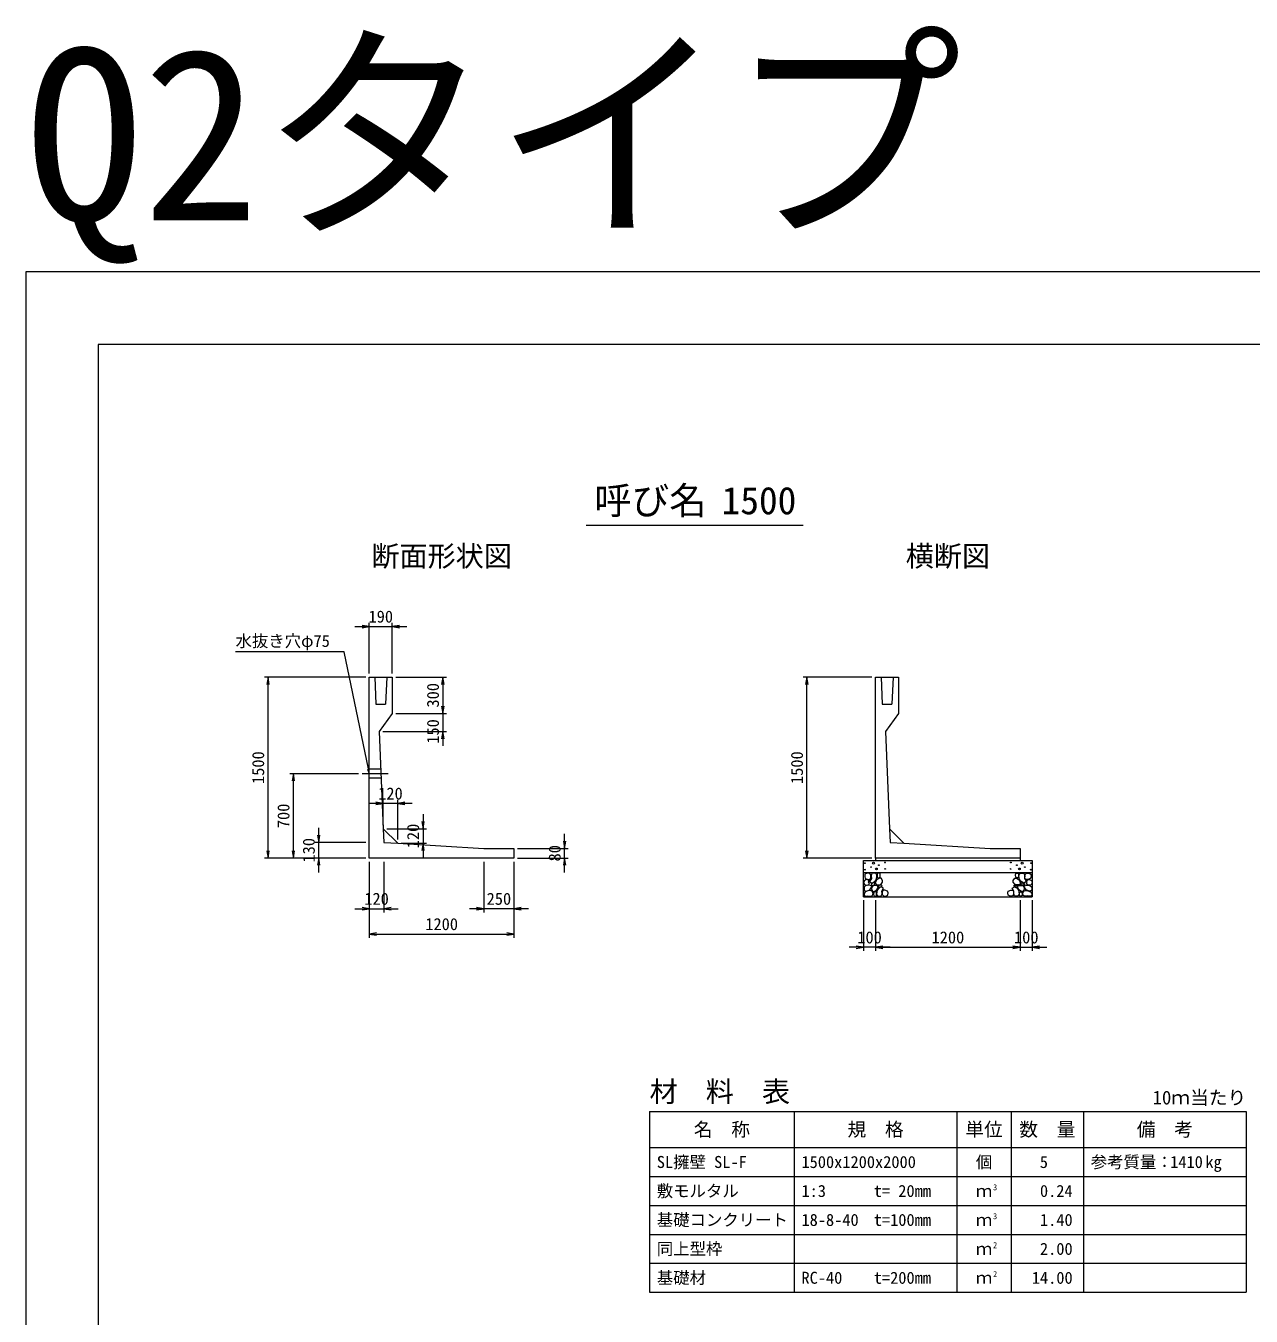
# Model space of a CAD drawing. Units: millimetres at full size, sheet at 1:40. Extents: x 0 to 25230, y 0 to 19861.
# Drawn here: x 0 to 10166, y 9161 to 19861 of the extents above; entities that cross this region are included whole.
import ezdxf
from ezdxf.enums import TextEntityAlignment as Align

# ---------------------------------------------------------------- set-up
doc = ezdxf.new("R2010")
doc.units = ezdxf.units.MM
doc.header["$LTSCALE"] = 40
doc.linetypes.add('CHAIN', pattern=[18.5, 12, -1.5, 3.5, -1.5])
doc.linetypes.add('DASHED_SPACED', pattern=[12, 6, -6])
for name, color, linetype, lineweight in [('D-BMK', 2, 'CHAIN', 13), ('D-DCR-HCHn', 4, 'Continuous', 9), ('D-MTR-FRAM', 7, 'Continuous', 13), ('D-MTR-LINE', 7, 'Continuous', 13), ('D-STR-DIM', 7, 'Continuous', 13), ('D-STR-STRn', 1, 'Continuous', 13), ('D-STR-TXT', 7, 'Continuous', 13), ('D-TTL', 2, 'Continuous', 13), ('D-TTL-TXT', 7, 'Continuous', 13)]:
    doc.layers.add(name, color=color, linetype=linetype, lineweight=lineweight)
doc.layers.add('D-MTR', color=7, linetype='Continuous')
doc.layers.add('D-MTR-TXT', color=7, linetype='Continuous')
doc.styles.add('ＭＳ ゴシック', font='')
doc.styles.get('ＭＳ ゴシック').set_extended_font_data('MS Gothic')

# ---------------------------------------------------------------- blocks, each defined once
blk = doc.blocks.new('open_arrow')
at = {"color": 0, "linetype": 'Continuous', "lineweight": -2}
blk.add_lwpolyline([(7.5, 1.25), (0, 0), (7.5, -1.25)], dxfattribs=at)

msp = doc.modelspace()

# ---------------------------------------------------------------- linework, layer by layer
at = {"layer": 'D-BMK'}
msp.add_line((3006.49, 13660), (2790, 13660), dxfattribs=at)
at = {"layer": 'D-DCR-HCHn'}
for points in [[(6957.28, 12773.81), (6950.35, 12753), (6959.59, 12739.14), (6982.71, 12736.82), (6998.49, 12743.6), (6991.95, 12759.94), (6996.58, 12769.18), (6987.33, 12778.43), (6973.46, 12783.05)], [(7001.16, 12697.01), (7018.28, 12722.69), (7016.14, 12729.11), (6992.59, 12735.53), (6971.19, 12733.39), (6956.21, 12720.55), (6954.07, 12705.57), (6956.21, 12690.59), (6973.33, 12686.31)], [(7001.2, 12831.59), (6980.4, 12836.22), (6961.9, 12826.97), (6959.59, 12806.17), (6964.21, 12789.99), (6987.33, 12783.05), (7003.51, 12783.05), (7010.44, 12794.61), (7010.44, 12820.04)], [(7019.69, 12833.91), (7012.76, 12813.1), (7015.07, 12789.99), (6998.89, 12764.56), (7019.69, 12753), (7042.8, 12764.56), (7056.67, 12783.05), (7061.3, 12813.1), (7056.67, 12829.28), (7042.8, 12836.22)], [(7024.31, 12753), (7012.76, 12743.76), (7017.38, 12736.82), (7033.56, 12736.82), (7040.49, 12739.14), (7045.12, 12748.38), (7038.18, 12755.32)], [(7061.08, 12697.01), (7071.78, 12722.69), (7063.22, 12733.39), (7037.54, 12733.39), (7026.84, 12729.11), (7016.14, 12714.13), (7016.14, 12701.29), (7026.84, 12684.17), (7039.68, 12682.03)], [(7058.98, 12778.43), (7047.43, 12750.69), (7056.67, 12739.14), (7084.41, 12739.14), (7095.97, 12743.76), (7107.53, 12759.94), (7107.53, 12773.81), (7095.97, 12792.3), (7082.1, 12794.61)], [(7063.61, 12829.28), (7063.61, 12801.55), (7075.16, 12794.61), (7086.72, 12801.55), (7089.03, 12817.73), (7086.72, 12831.59), (7070.54, 12836.22)], [(7093.19, 12720.55), (7103.89, 12729.11), (7099.61, 12735.53), (7084.62, 12735.53), (7078.2, 12733.39), (7073.92, 12724.83), (7080.34, 12718.41)], [(8241.02, 12778.43), (8252.57, 12750.69), (8243.33, 12739.14), (8215.59, 12739.14), (8204.03, 12743.76), (8192.47, 12759.94), (8192.47, 12773.81), (8204.03, 12792.3), (8217.9, 12794.61)], [(8206.81, 12720.55), (8196.11, 12729.11), (8200.39, 12735.53), (8215.38, 12735.53), (8221.8, 12733.39), (8226.08, 12724.83), (8219.66, 12718.41)], [(8236.39, 12829.28), (8236.39, 12801.55), (8224.84, 12794.61), (8213.28, 12801.55), (8210.97, 12817.73), (8213.28, 12831.59), (8229.46, 12836.22)], [(8238.92, 12697.01), (8228.22, 12722.69), (8236.78, 12733.39), (8262.46, 12733.39), (8273.16, 12729.11), (8283.86, 12714.13), (8283.86, 12701.29), (8273.16, 12684.17), (8260.32, 12682.03)], [(8280.31, 12833.91), (8287.24, 12813.1), (8284.93, 12789.99), (8301.11, 12764.56), (8280.31, 12753), (8257.2, 12764.56), (8243.33, 12783.05), (8238.7, 12813.1), (8243.33, 12829.28), (8257.2, 12836.22)], [(8275.69, 12753), (8287.24, 12743.76), (8282.62, 12736.82), (8266.44, 12736.82), (8259.51, 12739.14), (8254.88, 12748.38), (8261.82, 12755.32)], [(8298.84, 12697.01), (8281.72, 12722.69), (8283.86, 12729.11), (8307.41, 12735.53), (8328.81, 12733.39), (8343.79, 12720.55), (8345.93, 12705.57), (8343.79, 12690.59), (8326.67, 12686.31)], [(8298.8, 12831.59), (8319.6, 12836.22), (8338.1, 12826.97), (8340.41, 12806.17), (8335.79, 12789.99), (8312.67, 12783.05), (8296.49, 12783.05), (8289.56, 12794.61), (8289.56, 12820.04)], [(8342.72, 12773.81), (8349.65, 12753), (8340.41, 12739.14), (8317.29, 12736.82), (8301.51, 12743.6), (8308.05, 12759.94), (8303.42, 12769.18), (8312.67, 12778.43), (8326.54, 12783.05)], [(7009.72, 12643.5), (7024.7, 12649.92), (7028.98, 12671.33), (7020.42, 12686.31), (7005.44, 12690.59), (6986.17, 12688.45), (6964.77, 12679.89), (6954.07, 12667.05), (6954.07, 12652.06), (6960.49, 12643.5), (6986.17, 12645.64)], [(7056.8, 12649.92), (7056.8, 12675.61), (7046.1, 12682.03), (7035.4, 12675.61), (7033.26, 12660.62), (7035.4, 12647.78), (7050.38, 12643.5)], [(7097.47, 12645.64), (7103.89, 12664.91), (7101.75, 12686.31), (7116.73, 12709.85), (7097.47, 12720.55), (7076.06, 12709.85), (7063.22, 12692.73), (7058.94, 12664.91), (7063.22, 12649.92), (7076.06, 12643.5)], [(7114.59, 12647.78), (7133.85, 12643.5), (7150.97, 12652.06), (7153.11, 12671.33), (7148.83, 12686.31), (7127.43, 12692.73), (7112.45, 12692.73), (7106.03, 12682.03), (7106.03, 12658.48)], [(8185.41, 12647.78), (8166.15, 12643.5), (8149.03, 12652.06), (8146.89, 12671.33), (8151.17, 12686.31), (8172.57, 12692.73), (8187.55, 12692.73), (8193.97, 12682.03), (8193.97, 12658.48)], [(8202.53, 12645.64), (8196.11, 12664.91), (8198.25, 12686.31), (8183.27, 12709.85), (8202.53, 12720.55), (8223.94, 12709.85), (8236.78, 12692.73), (8241.06, 12664.91), (8236.78, 12649.92), (8223.94, 12643.5)], [(8243.2, 12649.92), (8243.2, 12675.61), (8253.9, 12682.03), (8264.6, 12675.61), (8266.74, 12660.62), (8264.6, 12647.78), (8249.62, 12643.5)], [(8290.28, 12643.5), (8275.3, 12649.92), (8271.02, 12671.33), (8279.58, 12686.31), (8294.56, 12690.59), (8313.83, 12688.45), (8335.23, 12679.89), (8345.93, 12667.05), (8345.93, 12652.06), (8339.51, 12643.5), (8313.83, 12645.64)]]:
    msp.add_lwpolyline(points, close=True, dxfattribs=at)
for centre, radius in [((6960.73, 12917.43), 3), ((6961.87, 12863.92), 3), ((7012.29, 12885.76), 3), ((7033.34, 12917.43), 7.5), ((7056.66, 12869.97), 7.5), ((7077.71, 12901.64), 3), ((7128.13, 12923.48), 3), ((7129.27, 12869.97), 3), ((8170.73, 12869.97), 3), ((8171.87, 12923.48), 3), ((8222.29, 12901.64), 3), ((8243.34, 12869.97), 7.5), ((8266.66, 12917.43), 7.5), ((8287.71, 12885.76), 3), ((8338.13, 12863.92), 3), ((8339.27, 12917.43), 3)]:
    msp.add_circle(centre, radius, dxfattribs=at)
at = {"layer": 'D-MTR-FRAM'}
for p, q in [((5175, 10860), (10125, 10860)), ((5175, 10860), (5175, 9360)), ((10125, 10860), (10125, 9360)), ((5175, 9360), (10125, 9360))]:
    msp.add_line(p, q, dxfattribs=at)
at = {"layer": 'D-MTR-LINE'}
for p, q in [((6375, 10860), (6375, 9360)), ((7725, 10860), (7725, 9360)), ((8175, 10860), (8175, 9360)), ((8775, 10860), (8775, 9360)), ((5175, 10560), (10125, 10560)), ((5175, 10320), (10125, 10320)), ((5175, 10080), (10125, 10080)), ((5175, 9840), (10125, 9840)), ((5175, 9600), (10125, 9600))]:
    msp.add_line(p, q, dxfattribs=at)
at = {"layer": 'D-STR-DIM'}
for p, q in [((2730, 14880), (3160, 14880)), ((2850, 14490), (2850, 14910)), ((3040, 14490), (3040, 14910)), ((2820, 14460), (1980, 14460)), ((2010, 12960), (2010, 14460)), ((3070, 14460), (3490, 14460)), ((3460, 14460), (3460, 14160)), ((7020, 14460), (6450, 14460)), ((6480, 12960), (6480, 14460)), ((3460, 14280), (3460, 13890)), ((3070, 14160), (3490, 14160)), ((3070, 14160), (3490, 14160)), ((2962.06, 14010), (3490, 14010)), ((2760, 13660), (2190, 13660)), ((2220, 12960), (2220, 13660)), ((3205.34, 13413.05), (2845.34, 13413.05)), ((2965.34, 13233.05), (2965.34, 13443.05)), ((3085.34, 13113.05), (3085.34, 13443.05)), ((3295.34, 13323.05), (3295.34, 12963.05)), ((2430, 12840), (2430, 13210)), ((2995.34, 13203.05), (3325.34, 13203.05)), ((2820, 13090), (2400, 13090)), ((3115.34, 13083.05), (3325.34, 13083.05)), ((4470, 12840), (4470, 13160)), ((2820, 12960), (1980, 12960)), ((2820, 12960), (2190, 12960)), ((2820, 12960), (2400, 12960)), ((4080, 13040), (4500, 13040)), ((4080, 12960), (4500, 12960)), ((7020, 12960), (6450, 12960)), ((2850, 12930), (2850, 12510)), ((2850, 12930), (2850, 12300)), ((2970, 12930), (2970, 12510)), ((3800, 12930), (3800, 12510)), ((4050, 12930), (4050, 12300)), ((4050, 12930), (4050, 12510)), ((2730, 12540), (3090, 12540)), ((4170, 12540), (3680, 12540)), ((6950, 12610), (6950, 12190)), ((7050, 12610), (7050, 12190)), ((7050, 12610), (7050, 12190)), ((8250, 12610), (8250, 12190)), ((8250, 12610), (8250, 12190)), ((8350, 12610), (8350, 12190)), ((2850, 12330), (4050, 12330)), ((7170, 12220), (6830, 12220)), ((7050, 12220), (8250, 12220)), ((8130, 12220), (8470, 12220))]:
    msp.add_line(p, q, dxfattribs=at)
at = {"layer": 'D-STR-STRn'}
for p, q in [((2850, 12960), (2850, 14460)), ((2850, 14460), (3040, 14460)), ((3040, 14460), (3040, 14160)), ((7050, 12960), (7050, 14460)), ((7050, 14460), (7240, 14460)), ((7240, 14460), (7240, 14160)), ((3040, 14160), (2932.06, 14010)), ((7240, 14160), (7132.06, 14010)), ((2932.06, 14010), (2965.34, 13203.05)), ((7132.06, 14010), (7165.34, 13203.05)), ((3085.34, 13083.05), (2965.34, 13203.05)), ((7285.34, 13083.05), (7165.34, 13203.05)), ((3085.34, 13083.05), (3800, 13040)), ((7285.34, 13083.05), (8000, 13040)), ((4050, 12960), (2850, 12960)), ((3800, 13040), (4050, 13040)), ((4050, 13040), (4050, 12960)), ((7050, 12960), (7050, 12940)), ((8250, 12960), (7050, 12960)), ((8000, 13040), (8250, 13040)), ((8250, 13040), (8250, 12960)), ((8250, 12960), (8250, 12940)), ((6950, 12640), (6950, 12940)), ((6950, 12940), (8350, 12940)), ((6950, 12840), (8350, 12840)), ((8350, 12940), (8350, 12640)), ((6950, 12640), (8350, 12640))]:
    msp.add_line(p, q, dxfattribs=at)
at = {"layer": 'D-STR-STRn', "linetype": 'DASHED_SPACED'}
for p, q in [((2895, 14460), (2905, 14235)), ((2995, 14460), (2985, 14235)), ((7095, 14460), (7105, 14235)), ((7195, 14460), (7185, 14235)), ((2905, 14235), (2985, 14235)), ((7105, 14235), (7185, 14235)), ((2944.95, 13697.5), (2850, 13697.5)), ((2948.04, 13622.5), (2850, 13622.5))]:
    msp.add_line(p, q, dxfattribs=at)
at = {"layer": 'D-STR-STRn', "color": 2, "linetype": 'DASHED_SPACED'}
for p, q in [((2965.34, 13203.05), (2970, 13090)), ((7165.34, 13203.05), (7170, 13090)), ((2970, 13090), (3085.34, 13083.05)), ((7170, 13090), (7285.34, 13083.05))]:
    msp.add_line(p, q, dxfattribs=at)
at = {"layer": 'D-STR-TXT'}
msp.add_line((2640, 14670), (1740, 14670), dxfattribs=at)
msp.add_lwpolyline([(2850, 13660), (2841.86, 13699.16), (2640, 14670)], dxfattribs=at)
at = {"layer": 'D-TTL'}
for points in [[(0, 0), (25230, 0), (25230, 17820), (0, 17820)], [(600, 600), (24630, 600), (24630, 17220), (600, 17220)]]:
    msp.add_lwpolyline(points, close=True, dxfattribs=at)
at = {"layer": 'D-TTL-TXT'}
msp.add_line((4650, 15720), (6450, 15720), dxfattribs=at)

# ---------------------------------------------------------------- block references
at = {"layer": 'D-STR-DIM', "xscale": 8, "yscale": 8}
for p, rotation in [((2850, 14880), 180), ((2010, 14460), 270), ((3460, 14460), 270), ((6480, 14460), 270), ((3460, 14160), 90), ((3460, 14160), 90), ((3460, 14010), 270), ((2220, 13660), 270), ((2965.34, 13413.05), 180), ((3295.34, 13203.05), 90), ((2430, 13090), 90), ((3295.34, 13083.05), 270), ((4470, 13040), 90), ((2010, 12960), 90), ((2220, 12960), 90), ((2430, 12960), 270), ((4470, 12960), 270), ((6480, 12960), 90), ((2850, 12540), 180), ((3800, 12540), 180), ((4050, 12330), 180), ((6950, 12220), 180), ((8250, 12220), 180), ((8250, 12220), 180)]:
    msp.add_blockref('open_arrow', p, dxfattribs=dict(at, rotation=rotation))
for p in [(3040, 14880), (3085.34, 13413.05), (2970, 12540), (4050, 12540), (2850, 12330), (7050, 12220), (7050, 12220), (8350, 12220)]:
    msp.add_blockref('open_arrow', p, dxfattribs=at)
at = {"layer": 'D-STR-TXT', "xscale": 5.33, "yscale": 5.33, "rotation": 101.7}
msp.add_blockref('open_arrow', (2850, 13660), dxfattribs=at)

# ---------------------------------------------------------------- texts
at = {"layer": 'D-MTR', "style": 'ＭＳ ゴシック'}
msp.add_text('材\u3000料\u3000表', height=170.9, dxfattribs=at).set_placement((5175, 10887.23), align=Align.BOTTOM_LEFT)
msp.add_text('10ｍ当たり', height=113.9, dxfattribs=at).set_placement((10125, 10883.15), align=Align.BOTTOM_RIGHT)
at = {"layer": 'D-MTR-TXT', "style": 'ＭＳ ゴシック'}
for s, height, p in [('名\u3000称', 113.9, (5775, 10710)), ('規\u3000格', 113.9, (7050, 10710)), ('単位', 113.9, (7950, 10710)), ('数\u3000量', 113.9, (8475, 10710)), ('備\u3000考', 113.9, (9450, 10710)), ('個', 99.69, (7950, 10440)), ('ｍ', 99.69, (7950, 10200)), ('ｍ', 99.69, (7950, 9960)), ('ｍ', 99.69, (7950, 9720)), ('ｍ', 99.69, (7950, 9480))]:
    msp.add_text(s, height=height, dxfattribs=at).set_placement(p, align=Align.MIDDLE_CENTER)
for s, p in [('SL擁壁 SL-F', (5235, 10440)), ('1500x1200x2000', (6435, 10440)), ('参考質量：    kg', (8835, 10440)), ('敷モルタル', (5235, 10200)), ('1:3', (6435, 10200)), ('t= 20mm', (7035, 10200)), ('基礎コンクリート', (5235, 9960)), ('18-8-40', (6435, 9960)), ('t=100mm', (7035, 9960)), ('同上型枠', (5235, 9720)), ('基礎材', (5235, 9480)), ('RC-40', (6435, 9480)), ('t=200mm', (7035, 9480))]:
    msp.add_text(s, height=99.69, dxfattribs=at).set_placement(p, align=Align.MIDDLE_LEFT)
for s, p in [('5', (8480.33, 10440)), ('1410', (9765, 10440)), ('0.24', (8685, 10200)), ('1.40', (8685, 9960)), ('2.00', (8685, 9720)), ('14.00', (8685, 9480))]:
    msp.add_text(s, height=99.69, dxfattribs=at).set_placement(p, align=Align.MIDDLE_RIGHT)
for s, p in [('3', (8025, 10190.44)), ('3', (8025, 9950.44)), ('2', (8025, 9710.44)), ('2', (8025, 9470.44))]:
    msp.add_text(s, height=49.84, dxfattribs=at).set_placement(p, align=Align.BOTTOM_LEFT)
at = {"layer": 'D-STR-DIM', "style": 'ＭＳ ゴシック'}
for s, p in [('190', (2945, 14962.5)), ('120', (3025.34, 13495.55)), ('120', (2910, 12622.5)), ('250', (3925, 12622.5)), ('1200', (3450, 12412.5)), ('100', (7000, 12302.5)), ('1200', (7650, 12302.5)), ('100', (8300, 12302.5))]:
    msp.add_text(s, height=99.69, dxfattribs=at).set_placement(p, align=Align.MIDDLE_CENTER)
for s, p in [('300', (3377.5, 14310)), ('150', (3377.5, 14010)), ('1500', (1927.5, 13710)), ('1500', (6397.5, 13710)), ('700', (2137.5, 13310)), ('120', (3212.84, 13143.05)), ('130', (2347.5, 13025)), ('80', (4387.5, 13000))]:
    msp.add_text(s, height=99.69, rotation=90, dxfattribs=at).set_placement(p, align=Align.MIDDLE_CENTER)
at = {"layer": 'D-STR-TXT', "style": 'ＭＳ ゴシック'}
msp.add_text('水抜き穴φ75', height=99.69, dxfattribs=at).set_placement((1740, 14680.88), align=Align.BOTTOM_LEFT)
at = {"layer": 'D-TTL-TXT', "style": 'ＭＳ ゴシック'}
msp.add_text('Q2タイプ', height=1424, dxfattribs=at).set_placement((0, 17820), align=Align.BOTTOM_LEFT)
for s, height, p in [('呼び名', 227.9, (5182.5, 15742.5)), ('1500', 227.9, (6082.5, 15742.5)), ('断面形状図', 170.9, (3450, 15327.23)), ('横断図', 170.9, (7650, 15327.23))]:
    msp.add_text(s, height=height, dxfattribs=at).set_placement(p, align=Align.BOTTOM_CENTER)

doc.saveas('drawing.dxf')
